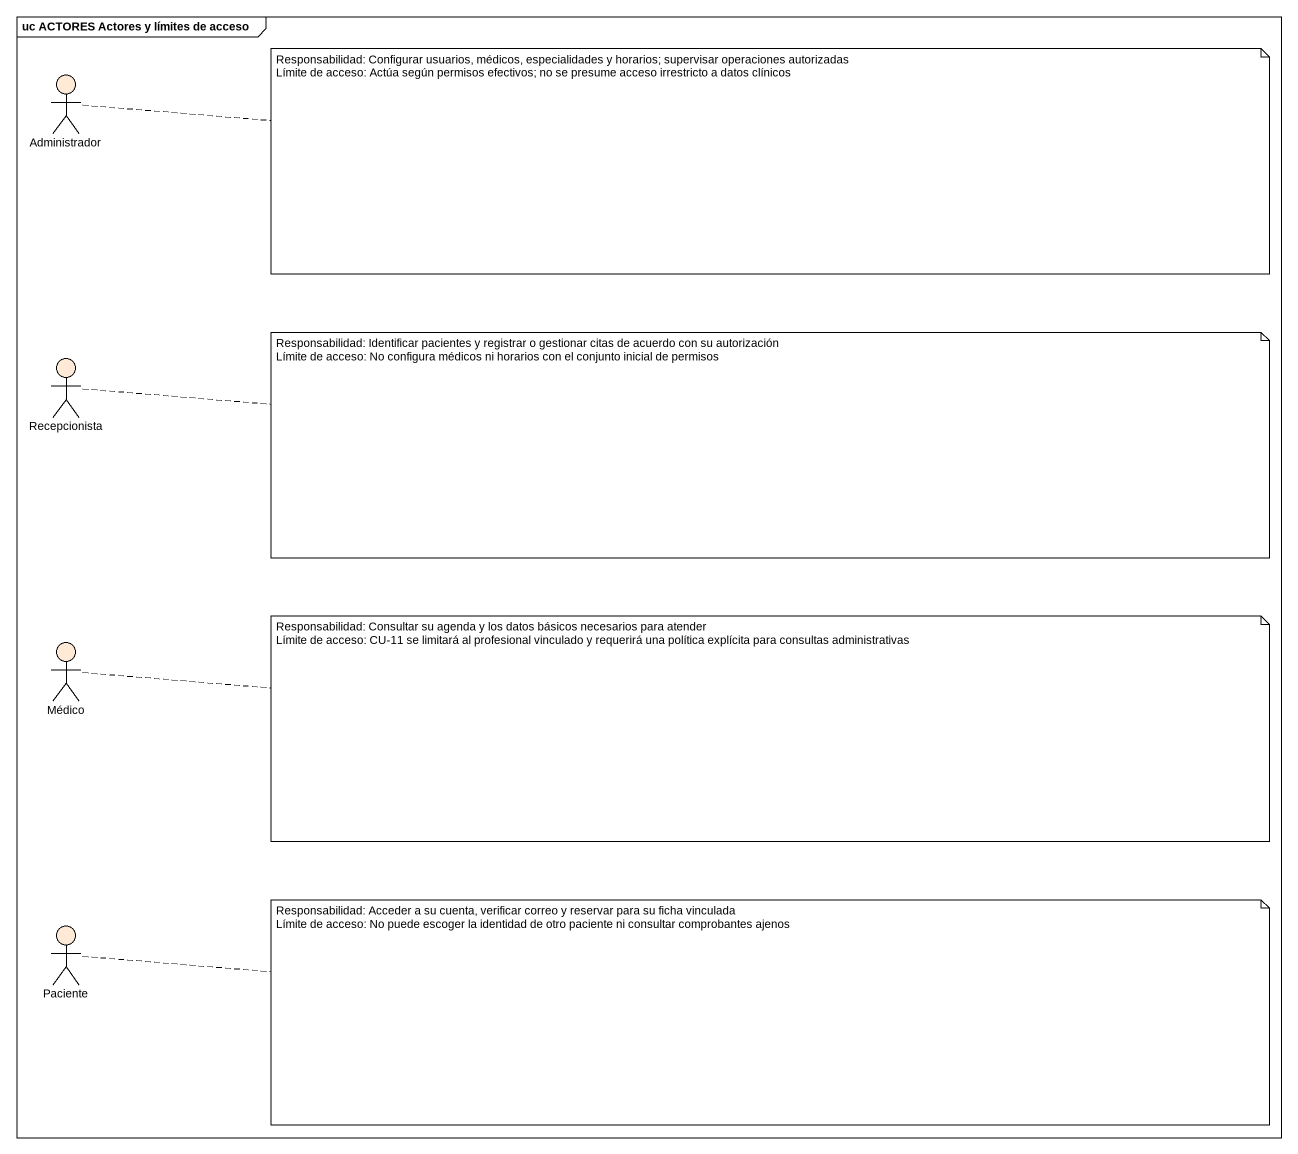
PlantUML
@startuml
mainframe uc ACTORES Actores y límites de acceso
actor Administrador #FFEAD7
actor Recepcionista #FFEAD7
actor Médico #FFEAD7
actor Paciente #FFEAD7
note right of Administrador
  Responsabilidad: Configurar usuarios, médicos, especialidades y horarios; supervisar operaciones autorizadas
  Límite de acceso: Actúa según permisos efectivos; no se presume acceso irrestricto a datos clínicos
end note
note right of Recepcionista
  Responsabilidad: Identificar pacientes y registrar o gestionar citas de acuerdo con su autorización
  Límite de acceso: No configura médicos ni horarios con el conjunto inicial de permisos
end note
note right of Médico
  Responsabilidad: Consultar su agenda y los datos básicos necesarios para atender
  Límite de acceso: CU-11 se limitará al profesional vinculado y requerirá una política explícita para consultas administrativas
end note
note right of Paciente
  Responsabilidad: Acceder a su cuenta, verificar correo y reservar para su ficha vinculada
  Límite de acceso: No puede escoger la identidad de otro paciente ni consultar comprobantes ajenos
end note
@enduml
